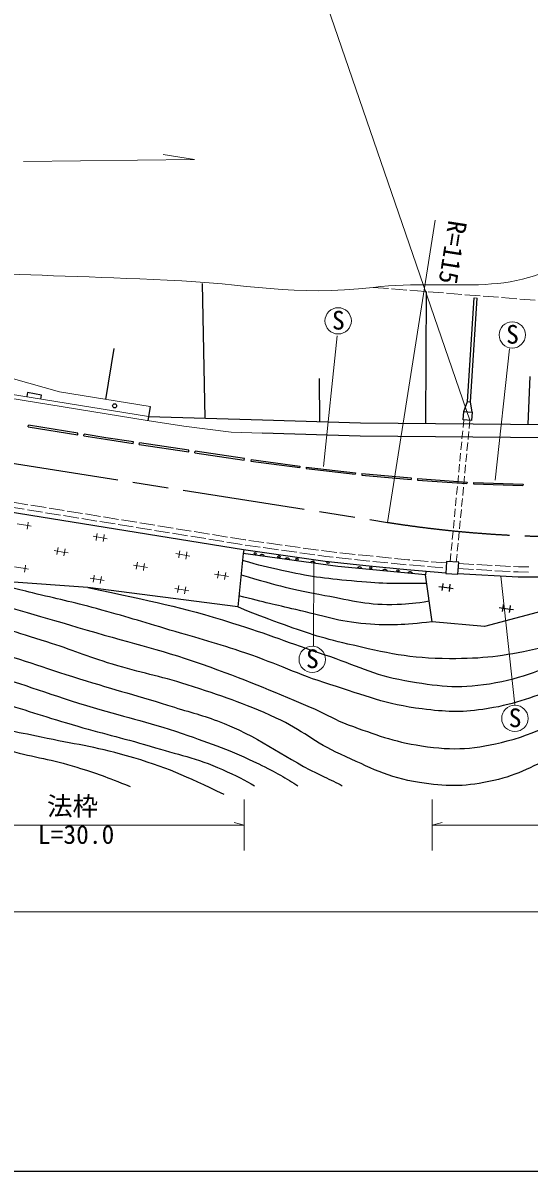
# Model space of a CAD drawing. Units: millimetres, scale not verified. Extents: x 52259 to 692259, y 20000 to 380000.
# Drawn here: x 401458 to 451004, y 205000 to 317528 of the extents above; entities that cross this region are included whole.
import ezdxf
from ezdxf.enums import TextEntityAlignment as Align

# ---------------------------------------------------------------- set-up
doc = ezdxf.new("R2010")
doc.units = ezdxf.units.MM
doc.header["$LTSCALE"] = 1000
doc.linetypes.add('CHAIN', pattern=[18.5, 12, -1.5, 3.5, -1.5])
for name, color, linetype, lineweight in [('M-BGD', 7, 'Continuous', 25), ('M-BGD-HTXT', 7, 'Continuous', 25), ('M-BGD-LWCN', 7, 'Continuous', 13), ('M-BMK', 7, 'Continuous', 13), ('現況平面', 7, 'Continuous', 13)]:
    doc.layers.add(name, color=color, linetype=linetype, lineweight=lineweight)
doc.styles.add('ＭＳ ゴシック', font='')
doc.styles.get('ＭＳ ゴシック').set_extended_font_data('MS Gothic')

msp = doc.modelspace()

# ---------------------------------------------------------------- linework, layer by layer
at = {"layer": 'M-BGD'}
for p, q in [((419283, 278807), (419038, 291995)), ((440901, 278281), (440963, 291193)), ((444967, 280416), (445627, 290591)), ((445266, 280391), (445926, 290568)), ((409585, 280631), (410402, 285608)), ((430519, 278453), (430479, 282666)), ((450907, 278194), (451113, 282879)), ((401903, 281307), (401825, 280915)), ((403276, 281035), (401903, 281307)), ((403199, 280643), (403276, 281035)), ((444637, 279440), (444967, 280416)), ((444967, 280416), (445266, 280391)), ((445434, 279373), (445266, 280391)), ((413908, 279929), (413691, 278546)), ((401982, 277951), (402006, 278099)), ((401982, 277951), (406818, 277165)), ((406842, 277313), (402006, 278099)), ((413753, 278941), (424902, 278616)), ((424902, 278616), (434511, 278336)), ((434511, 278336), (452872, 278177)), ((406818, 277165), (406842, 277313)), ((407410, 277068), (407435, 277216)), ((434486, 277036), (424865, 277317)), ((452866, 276877), (434486, 277036)), ((412251, 276314), (412274, 276462)), ((412845, 276225), (412867, 276373)), ((412845, 276225), (417690, 275495)), ((417712, 275644), (412867, 276373)), ((417690, 275495), (417712, 275644)), ((418283, 275406), (418306, 275554)), ((418283, 275406), (423129, 274677)), ((423151, 274825), (418306, 275554)), ((423129, 274677), (423151, 274825)), ((423799, 274727), (423779, 274579)), ((423779, 274579), (428551, 273949)), ((423799, 274727), (428570, 274098)), ((423802, 274727), (423800, 274727)), ((428570, 274098), (428551, 273949)), ((429194, 274002), (429176, 273853)), ((429176, 273853), (433996, 273300)), ((429194, 274002), (434013, 273449)), ((434013, 273449), (433996, 273300)), ((434645, 273364), (434632, 273215)), ((434632, 273215), (439456, 272779)), ((434645, 273364), (439469, 272928)), ((439469, 272928), (439456, 272779)), ((440089, 272872), (440076, 272722)), ((440079, 272722), (444927, 272380)), ((440089, 272872), (444938, 272530)), ((444938, 272530), (444927, 272380)), ((445562, 272498), (445557, 272348)), ((445557, 272348), (450414, 272185)), ((445562, 272498), (450419, 272335)), ((450419, 272335), (450414, 272185)), ((423054, 265876), (383524, 272285)), ((423072, 265874), (423022, 265520)), ((431043, 264752), (423054, 265876)), ((432283, 264262), (423022, 265520)), ((435021, 264325), (431043, 264752)), ((442938, 264748), (442860, 263580)), ((444119, 264669), (442938, 264748)), ((444041, 263501), (444119, 264669)), ((440875, 263426), (432283, 264262)), ((439037, 263920), (435021, 264325)), ((442861, 263601), (439037, 263920)), ((440904, 263764), (440875, 263426)), ((442860, 263580), (444041, 263501)), ((449930, 263218), (444044, 263546)), ((442178, 262304), (443218, 262159)), ((442525, 262256), (442476, 261909)), ((442574, 262603), (442525, 262256)), ((443267, 262506), (443218, 262159)), ((455915, 263181), (449930, 263218)), ((443218, 262159), (443170, 261812)), ((443218, 262159), (443565, 262110)), ((448084, 260232), (449124, 260086)), ((448431, 260183), (448382, 259837)), ((448479, 260530), (448431, 260183)), ((449124, 260086), (449075, 259740)), ((449172, 260433), (449124, 260086)), ((449124, 260086), (449470, 260038))]:
    msp.add_line(p, q, dxfattribs=at)
at = {"layer": 'M-BGD', "lineweight": 13}
for p, q in [((423129, 241401), (423129, 236401)), ((441510, 241401), (441510, 236401)), ((393459, 238901), (423129, 238901)), ((423129, 238901), (422129, 239151)), ((441510, 238901), (442510, 239151)), ((441510, 238901), (497626, 238901))]:
    msp.add_line(p, q, dxfattribs=at)
at = {"layer": 'M-BGD', "lineweight": 18}
msp.add_line((220415, 230401), (560563, 230401), dxfattribs=at)
at = {"layer": 'M-BGD', "lineweight": 13}
msp.add_lwpolyline([(445216, 278589), (430912, 320206), (415912, 320206)], dxfattribs=at)
at = {"layer": 'M-BGD'}
msp.add_lwpolyline([(444570, 278643), (444637, 279440), (445434, 279373), (445367, 278576)], close=True, dxfattribs=at)
for points in [[(407410, 277068), (409531, 276724), (412251, 276314)], [(412274, 276462), (409554, 276872), (407435, 277216)], [(423022, 265520), (422487, 260290), (407798, 262203), (392292, 263299)], [(453747, 260260), (446634, 258378), (441510, 258831), (440875, 263426)]]:
    msp.add_lwpolyline(points, dxfattribs=at)
for centre, radius in [((410429, 280000), 200), ((424190, 265525), 100), ((426526, 265214), 100), ((428289, 264961), 100), ((431324, 264641), 100), ((435525, 264121), 100), ((438172, 263831), 100)]:
    msp.add_circle(centre, radius, dxfattribs=at)
for centre, start, end in [((424848, 265138), 20.33591, 144.19094), ((427325, 264801), 20.33591, 144.19094), ((429802, 264465), 20.33591, 144.19094), ((434389, 263923), 22.51298, 146.368), ((436877, 263681), 22.51298, 146.368), ((439365, 263439), 22.51298, 146.368)]:
    msp.add_arc(centre, 283, start, end, dxfattribs=at)
for points, knots in [([(395092, 261698), (401242, 259928), (402801, 259480), (407731, 258022), (412436, 256630), (415151, 256084), (419762, 254407), (423839, 252925), (426081, 251974), (430066, 250260), (431349, 249708), (431990, 249214), (433304, 248744), (436050, 247761), (437594, 247112), (440477, 246675), (443726, 246182), (445693, 246340), (448877, 247156), (452548, 248096), (454265, 249591), (457732, 251121), (460175, 252199), (461476, 252983), (464005, 253840), (466939, 254834), (468644, 255248), (471698, 255767), (476141, 256522), (478698, 256480), (483201, 256655), (486005, 256764), (487597, 256806), (490383, 256470), (495176, 255893), (497490, 253852), (502236, 252975), (505011, 252461), (506631, 251878), (509426, 252264), (511880, 252603), (513303, 253240), (515252, 254768), (517784, 256754), (518784, 258460), (520224, 261337), (521853, 264590), (521863, 266778), (523190, 270165), (523699, 271465), (523959, 272209), (524599, 273450), (524763, 273768), (524815, 273881), (525031, 274259)], [0, 0, 0, 0, 1, 1, 1, 2, 2, 2, 3, 3, 3, 4, 4, 4, 5, 5, 5, 6, 6, 6, 7, 7, 7, 8, 8, 8, 9, 9, 9, 10, 10, 10, 11, 11, 11, 12, 12, 12, 13, 13, 13, 14, 14, 14, 15, 15, 15, 16, 16, 16, 17, 17, 17, 18, 18, 18, 18]), ([(257138, 256651), (258223, 258190), (259398, 258729), (260938, 259985), (262564, 261311), (263516, 262019), (265316, 263095), (266876, 264028), (267810, 264468), (269511, 265110), (271664, 265922), (272922, 266276), (275185, 266697), (277728, 267170), (279197, 267127), (281771, 267392), (284233, 267645), (285613, 267773), (288076, 268020), (290769, 268289), (292274, 268478), (294970, 268714), (297542, 268938), (298982, 269110), (301563, 269176), (305095, 269268), (307084, 269186), (310603, 268868), (312753, 268673), (313934, 268358), (316049, 267924), (318881, 267341), (320471, 266999), (323236, 266152), (326197, 265245), (327796, 264555), (330693, 263460), (333374, 262447), (334752, 261523), (337513, 260751), (340588, 259891), (342380, 259559), (345567, 259354), (348791, 259146), (350602, 259598), (353832, 259668), (356515, 259727), (358025, 259875), (360704, 259712), (363238, 259558), (364649, 259319), (367153, 258898), (370013, 258418), (371595, 258029), (374424, 257387), (377663, 256650), (379459, 256158), (382682, 255355), (385683, 254608), (387369, 254208), (390359, 253415), (393633, 252547), (395461, 252037), (398711, 251085), (401677, 250216), (403306, 249624), (406272, 248757), (409245, 247889), (410946, 247523), (413913, 246633), (416693, 245800), (418334, 245532), (420987, 244354), (422304, 243769), (423214, 243308), (424128, 242766)], [0, 0, 0, 0, 1, 1, 1, 2, 2, 2, 3, 3, 3, 4, 4, 4, 5, 5, 5, 6, 6, 6, 7, 7, 7, 8, 8, 8, 9, 9, 9, 10, 10, 10, 11, 11, 11, 12, 12, 12, 13, 13, 13, 14, 14, 14, 15, 15, 15, 16, 16, 16, 17, 17, 17, 18, 18, 18, 19, 19, 19, 20, 20, 20, 21, 21, 21, 22, 22, 22, 23, 23, 23, 24, 24, 24, 25, 25, 25, 25]), ([(318467, 268999), (321229, 268529), (322058, 268356), (324315, 267754), (327245, 266972), (328782, 266192), (331640, 265177), (334746, 264075), (336386, 263131), (339584, 262329), (341325, 261892), (342317, 261665), (344106, 261512), (347424, 261228), (349300, 261329), (352630, 261300), (355434, 261276), (357008, 261446), (359810, 261328), (362378, 261219), (363811, 261020), (366360, 260693), (370563, 260154), (372902, 259733), (377065, 258945), (380966, 258207), (383127, 257665), (386983, 256721), (390906, 255760), (393100, 255200), (396977, 254068), (401189, 252838), (403479, 251925), (407672, 250633), (411319, 249509), (413436, 249117), (417044, 247875), (420030, 246848), (421729, 246295), (424561, 244897), (426173, 244101), (427274, 243483), (428383, 242766)], [0, 0, 0, 0, 1, 1, 1, 2, 2, 2, 3, 3, 3, 4, 4, 4, 5, 5, 5, 6, 6, 6, 7, 7, 7, 8, 8, 8, 9, 9, 9, 10, 10, 10, 11, 11, 11, 12, 12, 12, 13, 13, 13, 14, 14, 14, 14]), ([(322220, 269134), (325154, 268463), (325984, 268260), (328356, 267557), (331107, 266741), (332538, 265940), (335293, 265138), (338164, 264301), (339785, 263797), (342749, 263397), (345463, 263031), (347010, 263036), (349749, 263001), (353402, 262953), (355448, 263293), (359101, 263217), (362076, 263155), (363737, 262946), (366696, 262633), (369970, 262286), (371804, 262058), (375047, 261493), (378738, 260851), (380793, 260415), (384445, 259585), (389552, 258424), (392400, 257707), (397439, 256282), (401203, 255217), (403248, 254413), (406982, 253251), (410604, 252124), (412661, 251587), (416283, 250459), (418200, 249862), (419307, 249614), (421167, 248859), (425176, 247232), (427018, 245471), (430941, 243647), (431584, 243348), (432171, 243053), (432724, 242766)], [0, 0, 0, 0, 1, 1, 1, 2, 2, 2, 3, 3, 3, 4, 4, 4, 5, 5, 5, 6, 6, 6, 7, 7, 7, 8, 8, 8, 9, 9, 9, 10, 10, 10, 11, 11, 11, 12, 12, 12, 13, 13, 13, 14, 14, 14, 14]), ([(421141, 241913), (417281, 243751), (415590, 244559), (411591, 245705), (408381, 246625), (406504, 246831), (403239, 247530), (400673, 248080), (399204, 248254), (396663, 248910), (393391, 249754), (391645, 250531), (388411, 251510), (385119, 252508), (383276, 253077), (379946, 253939), (375912, 254983), (373650, 255590), (369553, 256348), (365722, 257057), (363555, 257427), (359667, 257675), (357024, 257844), (355534, 257678), (352885, 257641), (350006, 257600), (348386, 257249), (345515, 257479), (342244, 257741), (340400, 258018), (337228, 258860), (333387, 259880), (331475, 261184), (327706, 262449), (324772, 263434), (323098, 263895), (320114, 264718), (317251, 265507), (315666, 266061), (312740, 266574), (309309, 267175), (307346, 267352), (303864, 267449), (300075, 267555), (297947, 267335), (294168, 267042), (290978, 266795), (289209, 266471), (286034, 266072), (283795, 265791), (282558, 265492), (280309, 265304), (278750, 265173), (277864, 265303), (276305, 265166), (274168, 264978), (272907, 265100), (270857, 264466), (269017, 263897), (267980, 263477), (266370, 262419), (264480, 261177), (263452, 260371), (261950, 258680), (260810, 257396), (259935, 256604), (259699, 254903), (259593, 254135), (259561, 253739), (259696, 252918)], [0, 0, 0, 0, 1, 1, 1, 2, 2, 2, 3, 3, 3, 4, 4, 4, 5, 5, 5, 6, 6, 6, 7, 7, 7, 8, 8, 8, 9, 9, 9, 10, 10, 10, 11, 11, 11, 12, 12, 12, 13, 13, 13, 14, 14, 14, 15, 15, 15, 16, 16, 16, 17, 17, 17, 18, 18, 18, 19, 19, 19, 20, 20, 20, 21, 21, 21, 22, 22, 22, 23, 23, 23, 23]), ([(262782, 253514), (263059, 254923), (263247, 255529), (263874, 256676), (264735, 258251), (265597, 258966), (267095, 259955), (269326, 261428), (270859, 261835), (273448, 262503), (275491, 263030), (276724, 262825), (278823, 263040), (280745, 263237), (281848, 263176), (283741, 263559), (285299, 263874), (286106, 264324), (287661, 264652), (290557, 265264), (292229, 265349), (295176, 265629), (297761, 265874), (299223, 265919), (301820, 265895), (304981, 265867), (306768, 265823), (309895, 265360), (312748, 264938), (314277, 264328), (317049, 263532), (320385, 262575), (322267, 262056), (325511, 260823), (328895, 259536), (330571, 258272), (333987, 257071), (336828, 256072), (338426, 255351), (341419, 255019), (344956, 254628), (346976, 254865), (350529, 255062), (353039, 255201), (354423, 255611), (356936, 255663), (360274, 255731), (362151, 255488), (365462, 255061), (368721, 254642), (370509, 254145), (373712, 253415), (376940, 252679), (378728, 252182), (381927, 251332), (385851, 250290), (388030, 249636), (391938, 248535), (395153, 247629), (396937, 247061), (400165, 246198), (402713, 245518), (404204, 245372), (406722, 244587), (408794, 243940), (409514, 243672), (411948, 242698)], [0, 0, 0, 0, 1, 1, 1, 2, 2, 2, 3, 3, 3, 4, 4, 4, 5, 5, 5, 6, 6, 6, 7, 7, 7, 8, 8, 8, 9, 9, 9, 10, 10, 10, 11, 11, 11, 12, 12, 12, 13, 13, 13, 14, 14, 14, 15, 15, 15, 16, 16, 16, 17, 17, 17, 18, 18, 18, 19, 19, 19, 20, 20, 20, 21, 21, 21, 22, 22, 22, 22]), ([(440991, 262586), (437532, 262573), (436500, 262561), (433639, 262833), (430951, 263088), (429438, 263272), (426804, 263863), (425289, 264203), (424756, 264328), (422954, 264857)], [0, 0, 0, 0, 1, 1, 1, 2, 2, 2, 3, 3, 3, 3]), ([(422808, 263429), (426619, 262340), (427754, 261988), (431000, 261422), (433745, 260943), (435299, 260427), (438083, 260557), (439316, 260614), (439808, 260631), (441227, 260880)], [0, 0, 0, 0, 1, 1, 1, 2, 2, 2, 3, 3, 3, 3]), ([(474203, 257976), (471551, 257494), (470872, 257369), (468742, 256957), (466310, 256486), (464901, 256400), (462525, 255700), (459030, 254669), (457283, 253482), (453829, 252321), (450998, 251369), (449426, 250671), (446470, 250246), (444184, 249917), (442850, 250012), (440557, 250290), (436930, 250730), (435001, 251593), (431515, 252685), (428236, 253713), (426525, 254654), (423272, 255760), (420399, 256737), (418749, 257160), (415842, 258029), (413043, 258866), (411482, 259360), (408661, 260123), (406229, 260781), (404846, 261071), (402396, 261661), (400484, 262122), (399881, 262265), (397497, 262826)], [0, 0, 0, 0, 1, 1, 1, 2, 2, 2, 3, 3, 3, 4, 4, 4, 5, 5, 5, 6, 6, 6, 7, 7, 7, 8, 8, 8, 9, 9, 9, 10, 10, 10, 11, 11, 11, 11]), ([(407798, 262203), (414560, 260742), (416521, 260398), (421966, 258714), (425532, 257610), (427464, 256790), (431005, 255608), (434050, 254592), (435667, 253642), (438831, 253092), (442025, 252538), (443923, 252255), (447124, 252767), (450574, 253320), (452365, 254276), (455668, 255415), (457375, 256003), (458259, 256527), (459971, 257102), (460886, 257409), (461197, 257513), (462329, 257840)], [0, 0, 0, 0, 1, 1, 1, 2, 2, 2, 3, 3, 3, 4, 4, 4, 5, 5, 5, 6, 6, 6, 7, 7, 7, 7]), ([(441510, 258831), (438581, 258520), (437557, 258431), (435034, 258627), (432312, 258839), (430850, 259429), (428186, 260030), (425996, 260524), (425286, 260697), (422598, 261375)], [0, 0, 0, 0, 1, 1, 1, 2, 2, 2, 3, 3, 3, 3]), ([(505873, 249626), (501732, 251107), (500545, 251549), (497044, 252493), (493917, 253337), (492171, 253924), (488956, 254319), (485486, 254746), (483494, 254650), (480006, 254410), (475183, 254078), (472389, 254095), (467739, 252772), (464820, 251942), (463262, 251181), (460558, 249802), (457724, 248356), (456379, 247096), (453517, 245709), (451077, 244526), (449718, 243695), (447059, 243167), (444458, 242652), (442891, 242660), (440272, 243074), (437110, 243574), (435485, 244546), (432559, 245844), (429970, 246991), (428821, 248229), (426244, 249403), (422937, 250908), (420988, 251546), (417529, 252659), (414707, 253567), (413044, 253798), (410211, 254673), (407679, 255454), (406320, 256075), (403792, 256869), (400737, 257829), (399023, 258368), (395922, 259169), (393535, 259786), (392736, 259974), (389779, 260622)], [0, 0, 0, 0, 1, 1, 1, 2, 2, 2, 3, 3, 3, 4, 4, 4, 5, 5, 5, 6, 6, 6, 7, 7, 7, 8, 8, 8, 9, 9, 9, 10, 10, 10, 11, 11, 11, 12, 12, 12, 13, 13, 13, 14, 14, 14, 15, 15, 15, 15]), ([(459823, 258802), (456157, 257339), (454922, 256840), (451632, 256137), (448401, 255447), (446528, 255204), (443224, 255213), (439287, 255223), (437086, 255776), (433250, 256657), (430597, 257267), (429146, 257770), (426586, 258694), (424970, 259277), (424421, 259483), (422487, 260290)], [0, 0, 0, 0, 1, 1, 1, 2, 2, 2, 3, 3, 3, 4, 4, 4, 5, 5, 5, 5])]:
    msp.add_open_spline(points, degree=3, knots=knots, dxfattribs=at)
at = {"layer": 'M-BGD-HTXT'}
msp.add_line((52259, 205000), (591259, 205000), dxfattribs=at)
at = {"layer": 'M-BGD-LWCN'}
msp.add_line((437152, 268578), (441819, 298213), dxfattribs=at)
at = {"layer": 'M-BMK'}
for p, q in [((432236, 286866), (430886, 274066)), ((449091, 285579), (447690, 272716)), ((429888, 256422), (429949, 264906)), ((449624, 250681), (448258, 263311))]:
    msp.add_line(p, q, dxfattribs=at)
at = {"layer": 'M-BMK', "color": 2, "linetype": 'CHAIN', "lineweight": 25}
msp.add_line((380600, 277484), (437152, 268578), dxfattribs=at)
at = {"layer": 'M-BMK'}
for centre in [(432318, 288332), (449365, 286949), (429776, 255152), (449621, 249365)]:
    msp.add_circle(centre, 1290, dxfattribs=at)
at = {"layer": 'M-BMK', "color": 2, "linetype": 'CHAIN', "lineweight": 25}
msp.add_arc((455041, 382178), 115000, 261.05113, 332.81878, dxfattribs=at)
at = {"layer": '現況平面'}
for p, q in [((401503, 303945), (418256, 304142)), ((418256, 304142), (415191, 304645)), ((435739, 291607), (437235, 291489)), ((437534, 291465), (439029, 291347)), ((439328, 291323), (440823, 291204)), ((441123, 291181), (442618, 291062)), ((442917, 291038), (444412, 290920)), ((444711, 290896), (446207, 290778)), ((445627, 290591), (445926, 290568)), ((446506, 290754), (448001, 290636)), ((448300, 290612), (449795, 290493)), ((450094, 290470), (451590, 290351)), ((396305, 283861), (405024, 281371)), ((387770, 283159), (413753, 278941)), ((405024, 281371), (413913, 279928)), ((444544, 277865), (444615, 278606)), ((445216, 278589), (445140, 277792)), ((444439, 276770), (444515, 277566)), ((445111, 277494), (445035, 276697)), ((444334, 275675), (444410, 276471)), ((445006, 276399), (444930, 275602)), ((444229, 274580), (444305, 275376)), ((444901, 275304), (444825, 274507)), ((444124, 273485), (444200, 274281)), ((444796, 274209), (444720, 273412)), ((444019, 272390), (444095, 273186)), ((444691, 273114), (444615, 272317)), ((443914, 271295), (443991, 272091)), ((444586, 272019), (444510, 271222)), ((400109, 270103), (401590, 269863)), ((401940, 270313), (400459, 270553)), ((403717, 270024), (402236, 270265)), ((443809, 270200), (443886, 270996)), ((444481, 270924), (444405, 270127)), ((401886, 269815), (403366, 269575)), ((403663, 269527), (405143, 269287)), ((405494, 269736), (404013, 269976)), ((405439, 269239), (406920, 268999)), ((407270, 269448), (405790, 269688)), ((407216, 268951), (408697, 268710)), ((409047, 269160), (407567, 269400)), ((410824, 268872), (409343, 269112)), ((443704, 269105), (443781, 269901)), ((444377, 269829), (444300, 269032)), ((400888, 268446), (401922, 268264)), ((401922, 268264), (401861, 267920)), ((401982, 268609), (401922, 268264)), ((401922, 268264), (402266, 268204)), ((408993, 268662), (410474, 268422)), ((410770, 268374), (412250, 268134)), ((412601, 268584), (411120, 268824)), ((412547, 268086), (414027, 267846)), ((414378, 268296), (412897, 268536)), ((416154, 268008), (414674, 268248)), ((417931, 267720), (416451, 267960)), ((443599, 268010), (443676, 268806)), ((444272, 268734), (444195, 267937)), ((408326, 267218), (409360, 267037)), ((408671, 267158), (408610, 266813)), ((408731, 267502), (408671, 267158)), ((409360, 267037), (409300, 266692)), ((409421, 267381), (409360, 267037)), ((409360, 267037), (409705, 266976)), ((414323, 267798), (415804, 267558)), ((416100, 267510), (417581, 267270)), ((417877, 267222), (419358, 266982)), ((419708, 267432), (418227, 267672)), ((419654, 266934), (421134, 266694)), ((421485, 267144), (420004, 267384)), ((423204, 266865), (421781, 267096)), ((423262, 266857), (423204, 266865)), ((425044, 266606), (423559, 266815)), ((443495, 266915), (443571, 267711)), ((444167, 267639), (444090, 266842)), ((404499, 265822), (405533, 265640)), ((404843, 265762), (404783, 265417)), ((404904, 266106), (404843, 265762)), ((405533, 265640), (405472, 265296)), ((405593, 265985), (405533, 265640)), ((405533, 265640), (405877, 265580)), ((416824, 265797), (416763, 265452)), ((417513, 265676), (417453, 265331)), ((421431, 266646), (422911, 266406)), ((423208, 266359), (424693, 266150)), ((424990, 266109), (426475, 265900)), ((426827, 266355), (425341, 266564)), ((426772, 265858), (428258, 265649)), ((428609, 266104), (427124, 266313)), ((428555, 265607), (430040, 265398)), ((430392, 265854), (428906, 266063)), ((431166, 265745), (430689, 265812)), ((432178, 265636), (431166, 265745)), ((433968, 265444), (432476, 265604)), ((443390, 265820), (443466, 266616)), ((444062, 266544), (443985, 265747)), ((412677, 264684), (412617, 264339)), ((413367, 264563), (413306, 264218)), ((416418, 265513), (417453, 265331)), ((416763, 265452), (416703, 265108)), ((417453, 265331), (417392, 264987)), ((417453, 265331), (417797, 265271)), ((430337, 265356), (431104, 265248)), ((431104, 265248), (431826, 265171)), ((432124, 265139), (433615, 264979)), ((433914, 264947), (435072, 264822)), ((435124, 265320), (434266, 265412)), ((435072, 264822), (435405, 264789)), ((435758, 265256), (435124, 265320)), ((435704, 264759), (437196, 264608)), ((437549, 265075), (436057, 265226)), ((437495, 264578), (438987, 264428)), ((439129, 264916), (437847, 265045)), ((439340, 264899), (439129, 264916)), ((441134, 264749), (439639, 264874)), ((442928, 264599), (441433, 264724)), ((443285, 264725), (443361, 265521)), ((443957, 265449), (443884, 264685)), ((445590, 264462), (444110, 264544)), ((447387, 264361), (445890, 264445)), ((400623, 264233), (401657, 264052)), ((401657, 264052), (401596, 263707)), ((401718, 264396), (401657, 264052)), ((401657, 264052), (402002, 263991)), ((408440, 263400), (408380, 263055)), ((412272, 264400), (413306, 264218)), ((412617, 264339), (412556, 263994)), ((413306, 264218), (413245, 263873)), ((413306, 264218), (413651, 264157)), ((420210, 263509), (421244, 263327)), ((420555, 263448), (420494, 263104)), ((420615, 263793), (420555, 263448)), ((421244, 263327), (421183, 262983)), ((421305, 263672), (421244, 263327)), ((421244, 263327), (421589, 263267)), ((439286, 264401), (440781, 264276)), ((441080, 264251), (442575, 264126)), ((442873, 264101), (442894, 264100)), ((444077, 264045), (445575, 263962)), ((445874, 263945), (447372, 263861)), ((447671, 263844), (449169, 263761)), ((449185, 264261), (447687, 264344)), ((449469, 263744), (449933, 263718)), ((449961, 264217), (449484, 264244)), ((449933, 263718), (450968, 263712)), ((450983, 264211), (449961, 264217)), ((408035, 263116), (409069, 262934)), ((408380, 263055), (408319, 262710)), ((409069, 262934), (409009, 262589)), ((409130, 263279), (409069, 262934)), ((409069, 262934), (409414, 262873)), ((416715, 262385), (416655, 262040)), ((417405, 262264), (417344, 261919)), ((416310, 262101), (417344, 261919)), ((416655, 262040), (416594, 261695)), ((417344, 261919), (417284, 261574)), ((417344, 261919), (417689, 261858))]:
    msp.add_line(p, q, dxfattribs=at)
msp.add_lwpolyline([(424865, 277317), (421856, 277426), (417216, 278002), (413619, 278558), (387705, 282764)], dxfattribs=at)
msp.add_open_spline([(461172, 301001), (459649, 298392), (458445, 297327), (456235, 295445), (450035, 290163), (443828, 292560), (435739, 291607), (427913, 290685), (423451, 291990), (415578, 292334), (400936, 292976), (392696, 292895), (378109, 294321), (366608, 295445), (360309, 297222), (348838, 298625), (344199, 299192), (340742, 299146), (337049, 299394)], degree=3, knots=[0, 0, 0, 0, 1, 1, 1, 2, 2, 2, 3, 3, 3, 4, 4, 4, 5, 5, 5, 6, 6, 6, 6], dxfattribs=at)

# ---------------------------------------------------------------- texts
at = {"layer": 'M-BGD', "style": 'ＭＳ ゴシック'}
for s, p in [('法枠', (403813, 241681)), ('L=30.0', (402920, 238901))]:
    msp.add_text(s, height=1833, dxfattribs=at).set_placement(p, align=Align.TOP_LEFT)
at = {"layer": 'M-BGD-LWCN', "style": 'ＭＳ ゴシック'}
msp.add_text('R=115', height=1833, rotation=261.051, dxfattribs=at).set_placement((441611, 292191), align=Align.BOTTOM_RIGHT)
at = {"layer": 'M-BMK', "style": 'ＭＳ ゴシック'}
for p in [(432337, 286925), (449384, 285542), (429795, 253745), (449640, 247958)]:
    msp.add_text('S', height=1833, dxfattribs=at).set_placement(p, align=Align.BOTTOM_CENTER)

doc.saveas('drawing.dxf')
